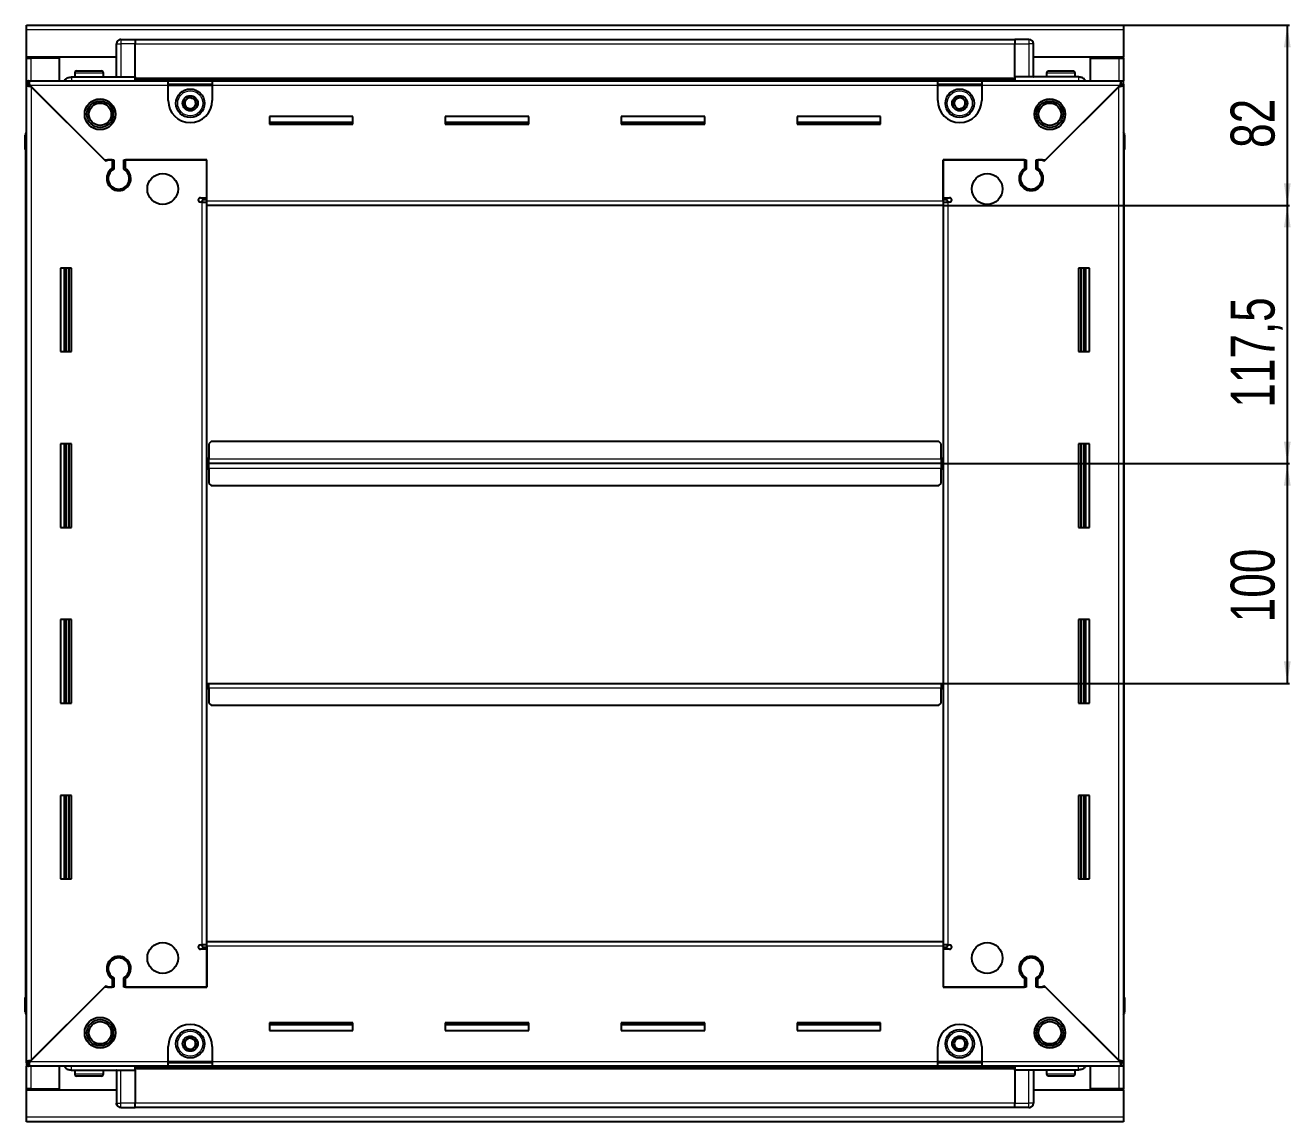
# Model space of a CAD drawing. Header units: millimetres. Extents: x 927 to 3563, y -469 to 1533.
# Drawn here: x 2988 to 3563, y 899 to 1398 of the extents above; entities that cross this region are included whole.
import ezdxf

# ---------------------------------------------------------------- set-up
doc = ezdxf.new("R2010")
doc.units = ezdxf.units.MM
doc.layers.add('FORMAT', color=7, linetype='Continuous')
doc.styles.add('SLDTEXTSTYLE0', font='TXT', dxfattribs={"width": 0.75})
doc.dimstyles.new('SLDDIMSTYLE0', dxfattribs={"dimtxt": 20, "dimasz": 10, "dimexe": 0, "dimexo": 0.0625, "dimgap": 5, "dimtad": 2, "dimdec": 1, "dimrnd": 1e-09, "dimzin": 12, "dimdsep": 46, "dimtxsty": 'SLDTEXTSTYLE0', "dimsah": 1, "dimcen": 0.09, "dimadec": 0, "dimazin": 3, "dimtfac": 1, "dimtofl": 0, "dimtmove": 0, "dimatfit": 3, "dimfxl": 0, "dimfrac": 2, "dimtolj": 1, "dimtzin": 12, "dimarcsym": 0})

# ---------------------------------------------------------------- blocks, each defined once
blk = doc.blocks.new('_D_5')
at = {"layer": 'FORMAT'}
for p, q in [((3487.37, 1397.66), (3562.86, 1397.66)), ((3561.86, 1397.66), (3561.86, 1315.66)), ((3405.37, 1315.66), (3562.86, 1315.66))]:
    blk.add_line(p, q, dxfattribs=at)
for points in [[(3561.86, 1397.66), (3560.32, 1387.66), (3563.39, 1387.66)], [(3561.86, 1315.66), (3563.39, 1325.66), (3560.32, 1325.66)]]:
    blk.add_solid(points, dxfattribs=at)
at = {"layer": 'FORMAT', "insert": (3536.07, 1341.88), "char_height": 20, "attachment_point": 1, "rotation": 90, "style": 'SLDTEXTSTYLE0'}
blk.add_mtext('82', dxfattribs=at)
blk = doc.blocks.new('_D_6')
at = {"layer": 'FORMAT'}
for p, q in [((3405.37, 1315.66), (3562.86, 1315.66)), ((3561.86, 1315.66), (3561.86, 1198.16)), ((3404.37, 1198.16), (3562.86, 1198.16))]:
    blk.add_line(p, q, dxfattribs=at)
for points in [[(3561.86, 1315.66), (3560.32, 1305.66), (3563.39, 1305.66)], [(3561.86, 1198.16), (3563.39, 1208.16), (3560.32, 1208.16)]]:
    blk.add_solid(points, dxfattribs=at)
at = {"layer": 'FORMAT', "insert": (3536.07, 1223.66), "char_height": 20, "attachment_point": 1, "rotation": 90, "style": 'SLDTEXTSTYLE0'}
blk.add_mtext('117,5', dxfattribs=at)
blk = doc.blocks.new('_D_7')
at = {"layer": 'FORMAT'}
for p, q in [((3404.37, 1198.16), (3562.86, 1198.16)), ((3561.86, 1198.16), (3561.86, 1098.16)), ((3404.37, 1098.16), (3562.86, 1098.16))]:
    blk.add_line(p, q, dxfattribs=at)
for points in [[(3561.86, 1198.16), (3560.32, 1188.16), (3563.39, 1188.16)], [(3561.86, 1098.16), (3563.39, 1108.16), (3560.32, 1108.16)]]:
    blk.add_solid(points, dxfattribs=at)
at = {"layer": 'FORMAT', "insert": (3536.07, 1125.99), "char_height": 20, "attachment_point": 1, "rotation": 90, "style": 'SLDTEXTSTYLE0'}
blk.add_mtext('100', dxfattribs=at)

msp = doc.modelspace()

# ---------------------------------------------------------------- linework, layer by layer
at = {"color": 7, "linetype": 'Continuous', "lineweight": 25}
for p, q in [((2988.36, 1397.66), (3487.36, 1397.66)), ((2988.36, 1395.56), (2988.36, 1397.66)), ((2988.36, 1383.16), (2988.36, 1395.56)), ((3487.36, 1397.66), (3487.36, 1395.56)), ((3487.36, 1395.56), (3487.36, 1383.16)), ((3029.36, 1374.16), (3029.36, 1389.16)), ((3030.03, 1390.66), (3030.03, 1390.66)), ((3031.36, 1391.16), (3037.86, 1391.16)), ((3031.36, 1391.16), (3037.86, 1391.16)), ((3037.86, 1391.16), (3037.85, 1391.16)), ((3037.86, 1391.16), (3037.86, 1391.16)), ((3037.86, 1391.16), (3037.86, 1389.16)), ((3437.86, 1391.01), (3037.86, 1391.01)), ((3037.86, 1374.16), (3037.86, 1389.16)), ((3437.86, 1391.16), (3437.86, 1391.16)), ((3444.36, 1391.16), (3437.86, 1391.16)), ((3444.36, 1391.16), (3437.86, 1391.16)), ((3437.86, 1391.16), (3437.86, 1389.16)), ((3437.86, 1374.16), (3437.86, 1389.16)), ((3446.36, 1389.16), (3446.36, 1389.16)), ((3446.36, 1374.16), (3446.36, 1389.16)), ((3029.36, 1383.16), (2988.36, 1383.16)), ((2988.36, 1382.66), (2988.36, 1383.16)), ((2988.36, 1372.41), (2988.36, 1382.66)), ((2988.36, 1382.66), (2990.46, 1382.66)), ((2989.86, 1382.66), (2989.86, 1383.16)), ((3003.36, 1382.66), (2990.46, 1382.66)), ((3003.36, 1372.41), (3003.36, 1382.66)), ((3487.36, 1383.16), (3446.36, 1383.16)), ((3472.36, 1382.66), (3485.26, 1382.66)), ((3472.36, 1372.41), (3472.36, 1382.66)), ((3485.26, 1382.66), (3487.36, 1382.66)), ((3485.86, 1382.66), (3485.86, 1383.16)), ((3487.36, 1382.66), (3487.36, 1383.16)), ((3487.36, 1382.66), (3487.36, 1372.41)), ((3010.36, 1376.06), (3010.36, 1374.16)), ((3011.16, 1376.86), (3022.56, 1376.86)), ((3023.36, 1374.16), (3023.36, 1376.06)), ((3452.36, 1376.06), (3452.36, 1374.16)), ((3453.16, 1376.86), (3464.56, 1376.86)), ((3465.36, 1374.16), (3465.36, 1376.06)), ((2988.36, 1370.91), (2988.36, 1372.41)), ((2988.36, 1372.41), (2989.36, 1372.41)), ((2988.36, 1370.41), (2988.36, 1370.91)), ((2988.36, 1370.91), (2989.36, 1370.91)), ((2988.36, 925.91), (2988.36, 1370.41)), ((2989.86, 1370.41), (2988.36, 1370.41)), ((2989.36, 1370.91), (2989.36, 1372.41)), ((2989.36, 1372.41), (3052.86, 1372.41)), ((2989.96, 1370.31), (3023.86, 1336.41)), ((3024.56, 1335.71), (2990.46, 1369.81)), ((3008.86, 1374.16), (3037.86, 1374.16)), ((3037.78, 1372.41), (3037.86, 1374.13)), ((3037.86, 1374.16), (3037.86, 1373.66)), ((3037.86, 1373.01), (3437.86, 1373.01)), ((3052.86, 1370.31), (3052.86, 1372.41)), ((3052.86, 1372.41), (3072.86, 1372.41)), ((3052.86, 1370.91), (3072.86, 1370.91)), ((3052.86, 1363.41), (3052.86, 1370.31)), ((3072.86, 1372.41), (3402.86, 1372.41)), ((3072.86, 1372.41), (3072.86, 1370.31)), ((3072.86, 1370.31), (3072.86, 1363.41)), ((3402.86, 1370.31), (3402.86, 1372.41)), ((3402.86, 1372.41), (3422.86, 1372.41)), ((3402.86, 1370.91), (3422.86, 1370.91)), ((3402.86, 1363.41), (3402.86, 1370.31)), ((3422.86, 1372.41), (3486.36, 1372.41)), ((3422.86, 1372.41), (3422.86, 1370.31)), ((3422.86, 1370.31), (3422.86, 1363.41)), ((3437.86, 1374.16), (3437.86, 1373.66)), ((3466.86, 1374.16), (3437.86, 1374.16)), ((3437.86, 1374.13), (3437.93, 1372.41)), ((3485.26, 1369.81), (3451.16, 1335.71)), ((3451.86, 1336.41), (3485.76, 1370.31)), ((3485.86, 1370.41), (3487.36, 1370.41)), ((3486.36, 1370.91), (3486.36, 1372.41)), ((3486.36, 1372.41), (3487.36, 1372.41)), ((3486.36, 1370.91), (3487.36, 1370.91)), ((3487.36, 1370.91), (3487.36, 1372.41)), ((3487.36, 1370.91), (3487.36, 1370.41)), ((3487.36, 1370.41), (3487.36, 925.91)), ((3136.86, 1356.16), (3098.86, 1356.16)), ((3098.86, 1356.16), (3098.86, 1352.66)), ((3136.86, 1353.41), (3098.86, 1353.41)), ((3098.86, 1352.66), (3136.86, 1352.66)), ((3136.86, 1352.66), (3136.86, 1356.16)), ((3216.86, 1356.16), (3178.86, 1356.16)), ((3178.86, 1356.16), (3178.86, 1352.66)), ((3216.86, 1353.41), (3178.86, 1353.41)), ((3178.86, 1352.66), (3216.86, 1352.66)), ((3216.86, 1352.66), (3216.86, 1356.16)), ((3296.86, 1356.16), (3258.86, 1356.16)), ((3258.86, 1356.16), (3258.86, 1352.66)), ((3296.86, 1353.41), (3258.86, 1353.41)), ((3258.86, 1352.66), (3296.86, 1352.66)), ((3296.86, 1352.66), (3296.86, 1356.16)), ((3376.86, 1356.16), (3338.86, 1356.16)), ((3338.86, 1356.16), (3338.86, 1352.66)), ((3376.86, 1353.41), (3338.86, 1353.41)), ((3338.86, 1352.66), (3376.86, 1352.66)), ((3376.86, 1352.66), (3376.86, 1356.16)), ((2987.85, 1347.66), (2987.85, 1341.16)), ((2987.86, 1341.16), (2987.86, 1347.66)), ((3487.36, 1348.98), (3487.36, 1348.98)), ((3487.86, 1347.66), (3487.86, 1341.16)), ((3487.86, 1341.16), (3487.86, 1347.66)), ((2987.85, 1341.16), (2987.86, 1341.16)), ((2988.36, 1341.16), (2987.86, 1341.16)), ((2988.01, 1341.16), (2988.01, 955.16)), ((3487.36, 1341.16), (3487.86, 1341.16)), ((3487.71, 955.16), (3487.71, 1341.16)), ((3487.86, 1341.16), (3487.86, 1341.16)), ((3487.86, 1341.16), (3487.86, 1341.16)), ((3023.86, 1336.41), (3028.06, 1336.41)), ((3025.26, 1336.41), (3024.56, 1335.71)), ((3027.36, 1336.41), (3025.26, 1336.41)), ((3027.36, 1336.41), (3027.36, 1332.52)), ((3028.06, 1336.41), (3028.06, 1332.12)), ((3032.66, 1336.41), (3070.36, 1336.41)), ((3032.66, 1332.12), (3032.66, 1336.41)), ((3033.36, 1332.52), (3033.36, 1336.41)), ((3070.36, 1336.41), (3033.36, 1336.41)), ((3070.36, 1317.76), (3070.36, 1336.41)), ((3070.36, 1319.16), (3070.36, 1336.41)), ((3405.36, 1336.41), (3443.06, 1336.41)), ((3405.36, 1317.76), (3405.36, 1336.41)), ((3405.36, 1336.41), (3405.36, 1319.16)), ((3442.36, 1336.41), (3405.36, 1336.41)), ((3442.36, 1336.41), (3442.36, 1332.52)), ((3443.06, 1336.41), (3443.06, 1332.12)), ((3447.66, 1336.41), (3451.86, 1336.41)), ((3447.66, 1332.12), (3447.66, 1336.41)), ((3450.46, 1336.41), (3448.36, 1336.41)), ((3448.36, 1332.52), (3448.36, 1336.41)), ((3451.16, 1335.71), (3450.46, 1336.41)), ((3028.36, 1323.55), (3028.36, 1322.79)), ((3067.51, 1319.16), (3070.36, 1319.16)), ((3070.36, 1318.16), (3068.36, 1318.16)), ((3068.36, 1318.16), (3068.36, 1317.16)), ((3405.36, 1319.16), (3408.21, 1319.16)), ((3407.36, 1318.16), (3405.36, 1318.16)), ((3407.36, 1317.16), (3407.36, 1318.16)), ((3447.36, 1323.55), (3447.36, 1322.79)), ((3068.26, 1317.16), (3067.51, 1317.16)), ((3068.26, 1317.16), (3070.36, 1317.16)), ((3070.36, 1315.66), (3070.36, 1317.76)), ((3405.36, 1315.66), (3070.36, 1315.66)), ((3070.36, 980.66), (3070.36, 1315.66)), ((3405.36, 1317.76), (3405.36, 1315.66)), ((3405.36, 1317.16), (3407.46, 1317.16)), ((3405.36, 1315.66), (3405.36, 980.66)), ((3408.21, 1317.16), (3407.46, 1317.16)), ((3008.86, 1287.16), (3003.86, 1287.16)), ((3003.86, 1287.16), (3003.86, 1249.16)), ((3006.01, 1249.16), (3006.01, 1287.16)), ((3007.8, 1249.16), (3007.8, 1287.16)), ((3007.83, 1249.16), (3007.83, 1287.16)), ((3008.86, 1249.16), (3008.86, 1287.16)), ((3466.86, 1287.16), (3466.86, 1249.16)), ((3471.86, 1287.16), (3466.86, 1287.16)), ((3467.88, 1287.16), (3467.88, 1249.16)), ((3467.91, 1287.16), (3467.91, 1249.16)), ((3469.71, 1287.16), (3469.71, 1249.16)), ((3471.86, 1249.16), (3471.86, 1287.16)), ((3003.86, 1249.16), (3008.86, 1249.16)), ((3466.86, 1249.16), (3471.86, 1249.16)), ((3008.86, 1207.16), (3003.86, 1207.16)), ((3003.86, 1207.16), (3003.86, 1169.16)), ((3006.01, 1169.16), (3006.01, 1207.16)), ((3007.8, 1169.16), (3007.8, 1207.16)), ((3007.83, 1169.16), (3007.83, 1207.16)), ((3008.86, 1169.16), (3008.86, 1207.16)), ((3072.36, 1208.16), (3071.36, 1207.16)), ((3071.36, 1207.16), (3071.36, 1200.26)), ((3403.36, 1208.16), (3072.36, 1208.16)), ((3404.36, 1207.16), (3403.36, 1208.16)), ((3404.36, 1200.26), (3404.36, 1207.16)), ((3466.86, 1207.16), (3466.86, 1169.16)), ((3471.86, 1207.16), (3466.86, 1207.16)), ((3467.88, 1207.16), (3467.88, 1169.16)), ((3467.91, 1207.16), (3467.91, 1169.16)), ((3469.71, 1207.16), (3469.71, 1169.16)), ((3471.86, 1169.16), (3471.86, 1207.16)), ((3071.11, 1198.16), (3070.36, 1198.16)), ((3071.36, 1201.01), (3071.11, 1201.01)), ((3071.11, 1201.01), (3071.11, 1198.16)), ((3071.11, 1198.16), (3071.11, 1195.31)), ((3071.36, 1198.16), (3071.36, 1200.26)), ((3404.36, 1198.16), (3071.36, 1198.16)), ((3071.36, 1196.06), (3071.36, 1198.16)), ((3404.61, 1201.01), (3404.36, 1201.01)), ((3404.36, 1200.26), (3404.36, 1198.16)), ((3404.36, 1198.16), (3404.36, 1196.06)), ((3404.61, 1198.16), (3404.61, 1201.01)), ((3405.36, 1198.16), (3404.61, 1198.16)), ((3404.61, 1195.31), (3404.61, 1198.16)), ((3071.11, 1195.31), (3071.36, 1195.31)), ((3071.36, 1196.06), (3071.36, 1189.16)), ((3404.36, 1189.16), (3404.36, 1196.06)), ((3404.36, 1195.31), (3404.61, 1195.31)), ((3071.36, 1189.16), (3072.36, 1188.16)), ((3072.36, 1188.16), (3403.36, 1188.16)), ((3403.36, 1188.16), (3404.36, 1189.16)), ((3003.86, 1169.16), (3008.86, 1169.16)), ((3466.86, 1169.16), (3471.86, 1169.16)), ((3008.86, 1127.16), (3003.86, 1127.16)), ((3003.86, 1127.16), (3003.86, 1089.16)), ((3006.01, 1089.16), (3006.01, 1127.16)), ((3007.8, 1089.16), (3007.8, 1127.16)), ((3007.83, 1089.16), (3007.83, 1127.16)), ((3008.86, 1089.16), (3008.86, 1127.16)), ((3466.86, 1127.16), (3466.86, 1089.16)), ((3471.86, 1127.16), (3466.86, 1127.16)), ((3467.88, 1127.16), (3467.88, 1089.16)), ((3467.91, 1127.16), (3467.91, 1089.16)), ((3469.71, 1127.16), (3469.71, 1089.16)), ((3471.86, 1089.16), (3471.86, 1127.16)), ((3070.36, 1098.16), (3071.11, 1098.16)), ((3071.11, 1098.16), (3071.11, 1095.31)), ((3071.11, 1095.31), (3071.36, 1095.31)), ((3071.36, 1098.16), (3404.36, 1098.16)), ((3071.36, 1096.06), (3071.36, 1098.16)), ((3071.36, 1096.06), (3071.36, 1089.16)), ((3404.36, 1098.16), (3404.36, 1096.06)), ((3404.36, 1089.16), (3404.36, 1096.06)), ((3404.36, 1095.31), (3404.61, 1095.31)), ((3404.61, 1095.31), (3404.61, 1098.16)), ((3404.61, 1098.16), (3405.36, 1098.16)), ((3003.86, 1089.16), (3008.86, 1089.16)), ((3071.36, 1089.16), (3072.36, 1088.16)), ((3072.36, 1088.16), (3403.36, 1088.16)), ((3403.36, 1088.16), (3404.36, 1089.16)), ((3466.86, 1089.16), (3471.86, 1089.16)), ((3008.86, 1047.16), (3003.86, 1047.16)), ((3003.86, 1047.16), (3003.86, 1009.16)), ((3006.01, 1009.16), (3006.01, 1047.16)), ((3007.8, 1009.16), (3007.8, 1047.16)), ((3007.83, 1009.16), (3007.83, 1047.16)), ((3008.86, 1009.16), (3008.86, 1047.16)), ((3466.86, 1047.16), (3466.86, 1009.16)), ((3471.86, 1047.16), (3466.86, 1047.16)), ((3467.88, 1047.16), (3467.88, 1009.16)), ((3467.91, 1047.16), (3467.91, 1009.16)), ((3469.71, 1047.16), (3469.71, 1009.16)), ((3471.86, 1009.16), (3471.86, 1047.16)), ((3003.86, 1009.16), (3008.86, 1009.16)), ((3466.86, 1009.16), (3471.86, 1009.16)), ((3067.51, 979.16), (3068.26, 979.16)), ((3070.36, 979.16), (3068.26, 979.16)), ((3068.36, 979.16), (3068.36, 978.16)), ((3070.36, 978.56), (3070.36, 980.66)), ((3070.36, 980.66), (3405.36, 980.66)), ((3070.36, 978.56), (3070.36, 959.91)), ((3405.36, 980.66), (3405.36, 978.56)), ((3407.46, 979.16), (3405.36, 979.16)), ((3405.36, 978.56), (3405.36, 959.91)), ((3407.36, 978.16), (3407.36, 979.16)), ((3407.46, 979.16), (3408.21, 979.16)), ((3028.36, 973.53), (3028.36, 972.77)), ((3070.36, 977.16), (3067.51, 977.16)), ((3068.36, 978.16), (3070.36, 978.16)), ((3070.36, 959.91), (3070.36, 977.16)), ((3405.36, 978.16), (3407.36, 978.16)), ((3405.36, 977.16), (3405.36, 959.91)), ((3408.21, 977.16), (3405.36, 977.16)), ((3447.36, 973.53), (3447.36, 972.77)), ((3027.36, 963.8), (3027.36, 959.91)), ((3028.06, 964.2), (3028.06, 959.91)), ((3032.66, 959.91), (3032.66, 964.2)), ((3033.36, 959.91), (3033.36, 963.8)), ((3442.36, 963.8), (3442.36, 959.91)), ((3443.06, 964.2), (3443.06, 959.91)), ((3447.66, 959.91), (3447.66, 964.2)), ((3448.36, 959.91), (3448.36, 963.8)), ((3023.86, 959.91), (2989.96, 926.01)), ((2990.46, 926.51), (3024.56, 960.61)), ((3028.06, 959.91), (3023.86, 959.91)), ((3024.56, 960.61), (3025.26, 959.91)), ((3025.26, 959.91), (3027.36, 959.91)), ((3070.36, 959.91), (3032.66, 959.91)), ((3033.36, 959.91), (3070.36, 959.91)), ((3443.06, 959.91), (3405.36, 959.91)), ((3405.36, 959.91), (3442.36, 959.91)), ((3451.86, 959.91), (3447.66, 959.91)), ((3448.36, 959.91), (3450.46, 959.91)), ((3450.46, 959.91), (3451.16, 960.61)), ((3451.16, 960.61), (3485.26, 926.51)), ((3485.76, 926.01), (3451.86, 959.91)), ((2987.85, 948.66), (2987.85, 955.16)), ((2987.85, 955.16), (2987.86, 955.16)), ((2987.86, 955.16), (2987.86, 955.16)), ((2987.86, 955.16), (2987.86, 948.66)), ((2988.36, 955.16), (2987.86, 955.16)), ((3487.36, 955.16), (3487.86, 955.16)), ((3487.86, 955.16), (3487.86, 955.16)), ((3487.86, 948.66), (3487.86, 955.16)), ((3487.86, 955.16), (3487.86, 948.66)), ((2988.35, 947.34), (2988.35, 947.34)), ((3136.86, 943.66), (3098.86, 943.66)), ((3098.86, 943.66), (3098.86, 940.16)), ((3098.86, 942.91), (3136.86, 942.91)), ((3098.86, 940.16), (3136.86, 940.16)), ((3136.86, 940.16), (3136.86, 943.66)), ((3216.86, 943.66), (3178.86, 943.66)), ((3178.86, 943.66), (3178.86, 940.16)), ((3178.86, 942.91), (3216.86, 942.91)), ((3178.86, 940.16), (3216.86, 940.16)), ((3216.86, 940.16), (3216.86, 943.66)), ((3296.86, 943.66), (3258.86, 943.66)), ((3258.86, 943.66), (3258.86, 940.16)), ((3258.86, 942.91), (3296.86, 942.91)), ((3258.86, 940.16), (3296.86, 940.16)), ((3296.86, 940.16), (3296.86, 943.66)), ((3376.86, 943.66), (3338.86, 943.66)), ((3338.86, 943.66), (3338.86, 940.16)), ((3338.86, 942.91), (3376.86, 942.91)), ((3338.86, 940.16), (3376.86, 940.16)), ((3376.86, 940.16), (3376.86, 943.66)), ((3052.86, 926.01), (3052.86, 932.91)), ((3072.86, 932.91), (3072.86, 926.01)), ((3402.86, 926.01), (3402.86, 932.91)), ((3422.86, 932.91), (3422.86, 926.01)), ((2988.36, 925.41), (2988.36, 925.91)), ((2989.86, 925.91), (2988.36, 925.91)), ((2988.36, 925.41), (2988.36, 923.91)), ((2989.36, 925.41), (2988.36, 925.41)), ((2988.36, 913.66), (2988.36, 923.91)), ((2989.36, 923.91), (2988.36, 923.91)), ((2989.36, 925.41), (2989.36, 923.91)), ((3052.86, 923.91), (2989.36, 923.91)), ((3003.36, 913.66), (3003.36, 923.91)), ((3008.86, 922.16), (3037.86, 922.16)), ((3010.36, 922.16), (3010.36, 920.26)), ((3023.36, 920.26), (3023.36, 922.16)), ((3029.36, 922.16), (3029.36, 907.16)), ((3037.86, 922.19), (3037.78, 923.91)), ((3437.86, 923.31), (3037.86, 923.31)), ((3037.86, 922.16), (3037.86, 922.66)), ((3037.86, 922.16), (3037.86, 907.16)), ((3052.86, 923.91), (3052.86, 926.01)), ((3072.86, 925.41), (3052.86, 925.41)), ((3072.86, 923.91), (3052.86, 923.91)), ((3072.86, 926.01), (3072.86, 923.91)), ((3402.86, 923.91), (3072.86, 923.91)), ((3402.86, 923.91), (3402.86, 926.01)), ((3422.86, 925.41), (3402.86, 925.41)), ((3422.86, 923.91), (3402.86, 923.91)), ((3422.86, 926.01), (3422.86, 923.91)), ((3486.36, 923.91), (3422.86, 923.91)), ((3437.93, 923.91), (3437.86, 922.19)), ((3437.86, 922.16), (3437.86, 922.66)), ((3466.86, 922.16), (3437.86, 922.16)), ((3437.86, 922.16), (3437.86, 907.16)), ((3446.36, 922.16), (3446.36, 907.16)), ((3452.36, 922.16), (3452.36, 920.26)), ((3465.36, 920.26), (3465.36, 922.16)), ((3472.36, 913.66), (3472.36, 923.91)), ((3485.86, 925.91), (3487.36, 925.91)), ((3486.36, 925.41), (3486.36, 923.91)), ((3487.36, 925.41), (3486.36, 925.41)), ((3487.36, 923.91), (3486.36, 923.91)), ((3487.36, 925.91), (3487.36, 925.41)), ((3487.36, 925.41), (3487.36, 923.91)), ((3487.36, 923.91), (3487.36, 913.66)), ((3014.93, 919.46), (3011.16, 919.46)), ((3022.56, 919.46), (3014.93, 919.46)), ((3460.15, 919.46), (3453.16, 919.46)), ((3464.56, 919.46), (3460.15, 919.46)), ((2990.46, 913.66), (2988.36, 913.66)), ((2988.36, 913.16), (2988.36, 913.66)), ((2988.36, 900.76), (2988.36, 913.16)), ((2988.36, 913.16), (3029.36, 913.16)), ((2989.86, 913.16), (2989.86, 913.66)), ((2990.46, 913.66), (3003.36, 913.66)), ((3446.36, 913.16), (3487.36, 913.16)), ((3485.26, 913.66), (3472.36, 913.66)), ((3487.36, 913.66), (3485.26, 913.66)), ((3485.86, 913.16), (3485.86, 913.66)), ((3487.36, 913.16), (3487.36, 913.66)), ((3487.36, 913.16), (3487.36, 900.76)), ((3029.36, 907.16), (3029.36, 907.16)), ((3031.36, 905.16), (3037.86, 905.16)), ((3031.36, 905.16), (3037.86, 905.16)), ((3037.86, 905.16), (3037.86, 907.16)), ((3037.86, 905.31), (3437.86, 905.31)), ((3037.86, 905.16), (3037.86, 905.16)), ((3437.86, 905.16), (3437.86, 907.16)), ((3444.36, 905.16), (3437.86, 905.16)), ((3437.86, 905.16), (3437.86, 905.16)), ((3437.86, 905.16), (3437.86, 905.16)), ((3444.36, 905.16), (3437.86, 905.16)), ((3445.68, 905.66), (3445.68, 905.66)), ((2988.36, 898.66), (2988.36, 900.76)), ((3487.36, 898.66), (2988.36, 898.66)), ((3487.36, 900.76), (3487.36, 898.66))]:
    msp.add_line(p, q, dxfattribs=at)
at = {"color": 8, "linetype": 'Continuous', "lineweight": 18}
for p, q in [((3487.36, 1395.56), (2988.36, 1395.56)), ((3029.36, 1389.16), (3031.36, 1389.16)), ((3031.36, 1391.16), (3031.36, 1389.16)), ((3031.36, 1389.16), (3031.36, 1374.16)), ((3037.86, 1389.16), (3031.36, 1389.16)), ((3437.86, 1389.01), (3037.86, 1389.01)), ((3437.86, 1389.16), (3444.36, 1389.16)), ((3444.36, 1391.16), (3444.36, 1389.16)), ((3444.36, 1389.16), (3444.36, 1374.16)), ((3446.36, 1389.16), (3444.36, 1389.16)), ((2990.46, 1382.66), (2990.46, 1383.16)), ((2990.46, 1372.41), (2990.46, 1382.66)), ((3485.26, 1383.16), (3485.26, 1382.66)), ((3485.26, 1382.66), (3485.26, 1372.41)), ((3010.36, 1376.06), (3023.36, 1376.06)), ((3452.36, 1376.06), (3465.36, 1376.06)), ((3052.86, 1370.31), (2989.96, 1370.31)), ((2990.46, 1369.81), (2990.46, 926.51)), ((3437.86, 1373.66), (3037.86, 1373.66)), ((3437.86, 1372.42), (3037.86, 1372.42)), ((3052.86, 1370.31), (3072.86, 1370.31)), ((3402.86, 1370.31), (3072.86, 1370.31)), ((3402.86, 1370.31), (3422.86, 1370.31)), ((3485.76, 1370.31), (3422.86, 1370.31)), ((3485.26, 926.51), (3485.26, 1369.81)), ((2988.36, 1347.66), (2987.86, 1347.66)), ((3487.36, 1347.66), (3487.86, 1347.66)), ((3068.26, 979.16), (3068.26, 1317.16)), ((3070.36, 1317.76), (3405.36, 1317.76)), ((3407.46, 1317.16), (3407.46, 979.16)), ((3005.36, 1287.16), (3005.36, 1249.16)), ((3006.59, 1287.16), (3006.59, 1249.16)), ((3469.12, 1249.16), (3469.12, 1287.16)), ((3470.36, 1249.16), (3470.36, 1287.16)), ((3005.36, 1207.16), (3005.36, 1169.16)), ((3006.59, 1207.16), (3006.59, 1169.16)), ((3469.12, 1169.16), (3469.12, 1207.16)), ((3470.36, 1169.16), (3470.36, 1207.16)), ((3404.36, 1200.26), (3071.36, 1200.26)), ((3071.36, 1196.06), (3404.36, 1196.06)), ((3005.36, 1127.16), (3005.36, 1089.16)), ((3006.59, 1127.16), (3006.59, 1089.16)), ((3469.12, 1089.16), (3469.12, 1127.16)), ((3470.36, 1089.16), (3470.36, 1127.16)), ((3071.36, 1096.06), (3404.36, 1096.06)), ((3005.36, 1047.16), (3005.36, 1009.16)), ((3006.59, 1047.16), (3006.59, 1009.16)), ((3469.12, 1009.16), (3469.12, 1047.16)), ((3470.36, 1009.16), (3470.36, 1047.16)), ((3405.36, 978.56), (3070.36, 978.56)), ((2988.36, 948.66), (2987.86, 948.66)), ((3487.36, 948.66), (3487.86, 948.66)), ((2989.96, 926.01), (3052.86, 926.01)), ((2990.46, 913.66), (2990.46, 923.91)), ((3031.36, 907.16), (3031.36, 922.16)), ((3037.86, 923.89), (3437.86, 923.89)), ((3037.86, 922.66), (3437.86, 922.66)), ((3072.86, 926.01), (3052.86, 926.01)), ((3072.86, 926.01), (3402.86, 926.01)), ((3422.86, 926.01), (3402.86, 926.01)), ((3422.86, 926.01), (3485.76, 926.01)), ((3444.36, 907.16), (3444.36, 922.16)), ((3485.26, 923.91), (3485.26, 913.66)), ((3014.66, 920.26), (3010.36, 920.26)), ((3023.36, 920.26), (3014.66, 920.26)), ((3460.33, 920.26), (3452.36, 920.26)), ((3465.36, 920.26), (3460.33, 920.26)), ((2990.46, 913.16), (2990.46, 913.66)), ((3485.26, 913.66), (3485.26, 913.16)), ((3029.36, 907.16), (3031.36, 907.16)), ((3037.86, 907.16), (3031.36, 907.16)), ((3031.36, 905.16), (3031.36, 907.16)), ((3037.86, 907.31), (3437.86, 907.31)), ((3437.86, 907.16), (3444.36, 907.16)), ((3446.36, 907.16), (3444.36, 907.16)), ((3444.36, 905.16), (3444.36, 907.16)), ((3487.36, 900.76), (2988.36, 900.76))]:
    msp.add_line(p, q, dxfattribs=at)
at = {"color": 7, "linetype": 'Continuous', "lineweight": 25, "flags": 128}
msp.add_lwpolyline([(3029.5, 906.41), (3029.39, 906.77), (3029.36, 907.16)], dxfattribs=at)
at = {"color": 7, "linetype": 'Continuous', "lineweight": 25}
for centre, radius in [((3021.86, 1357.16), 7), ((3062.86, 1362.16), 6.5), ((3062.86, 1362.16), 3.46), ((3412.86, 1362.16), 6.5), ((3412.86, 1362.16), 3.46), ((3453.86, 1357.16), 7), ((3021.86, 1357.16), 6.02), ((3021.86, 1357.16), 5.1), ((3453.86, 1357.16), 6.03), ((3453.86, 1357.16), 5.1), ((3050.36, 1323.16), 7), ((3425.36, 1323.16), 7), ((3050.36, 973.16), 7), ((3425.36, 973.16), 7), ((3021.86, 939.16), 7), ((3021.86, 939.16), 6.03), ((3021.86, 939.16), 5.1), ((3453.86, 939.16), 7), ((3453.86, 939.16), 6.03), ((3453.86, 939.16), 5.1), ((3062.86, 934.16), 6.5), ((3412.86, 934.16), 6.5), ((3062.86, 934.16), 3.46), ((3412.86, 934.16), 3.46)]:
    msp.add_circle(centre, radius, dxfattribs=at)
at = {"color": 8, "linetype": 'Continuous', "lineweight": 18}
for centre in [(3062.86, 1362.16), (3412.86, 1362.16), (3062.86, 934.16), (3412.86, 934.16)]:
    msp.add_circle(centre, 5.7, dxfattribs=at)
at = {"color": 7, "linetype": 'Continuous', "lineweight": 25}
for centre, radius, start, end in [((3031.36, 1389.16), 2, 90, 180), ((3031.36, 1389.16), 2, 123.94202, 131.40962), ((3031.36, 1389.16), 2, 90, 108.58003), ((3444.36, 1389.16), 2, 0, 90), ((3011.16, 1376.06), 0.8, 90, 180), ((3022.56, 1376.06), 0.8, 0, 90), ((3453.16, 1376.06), 0.8, 90, 180), ((3464.56, 1376.06), 0.8, 0, 90), ((3029.16, 1374.36), 0.2, 270, 0), ((3446.56, 1374.36), 0.2, 180, 270), ((3062.86, 1362.16), 2.5, 74.01559, 134.01559), ((3062.86, 1362.16), 2.5, 14.01559, 74.01559), ((3412.86, 1362.16), 2.5, 100.11158, 160.11158), ((3412.86, 1362.16), 2.5, 40.11158, 100.11158), ((3062.86, 1363.41), 10, 180, 270), ((3062.86, 1362.16), 2.5, 134.01559, 194.01559), ((3062.86, 1362.16), 2.5, 194.01559, 254.01559), ((3062.86, 1362.16), 2.5, 254.01559, 314.01559), ((3062.86, 1363.41), 10, 270, 0), ((3062.86, 1362.16), 2.5, 314.01559, 14.01559), ((3412.86, 1363.41), 10, 180, 270), ((3412.86, 1362.16), 2.5, 160.11158, 220.11158), ((3412.86, 1362.16), 2.5, 220.11158, 280.11158), ((3412.86, 1363.41), 10, 270, 0), ((3412.86, 1362.16), 2.5, 280.11158, 340.11158), ((3412.86, 1362.16), 2.5, 340.11158, 40.11158), ((2989.85, 1347.66), 2, 138.57492, 180), ((2989.86, 1347.66), 2, 138.59038, 180), ((3485.86, 1347.66), 2, 0, 41.39416), ((3030.36, 1327.91), 5.5, 123.05573, 56.94427), ((3030.36, 1327.91), 4.8, 118.63099, 61.36901), ((3445.36, 1327.91), 5.5, 123.05573, 56.94427), ((3445.36, 1327.91), 4.8, 118.63099, 61.36901), ((3067.51, 1318.16), 1, 90, 270), ((3408.21, 1318.16), 1, 270, 90), ((3067.51, 978.16), 1, 90, 270), ((3408.21, 978.16), 1, 270, 90), ((3030.36, 968.41), 5.5, 303.05573, 236.94427), ((3030.36, 968.41), 4.8, 298.63099, 241.36901), ((3445.36, 968.41), 5.5, 303.05573, 236.94427), ((3445.36, 968.41), 4.8, 298.63099, 241.36901), ((2989.85, 948.66), 2, 180, 199.56674), ((2989.86, 948.66), 2, 180, 221.40962), ((2989.85, 948.66), 2, 213.78451, 221.40962), ((3485.86, 948.66), 2, 318.57492, 360), ((3485.86, 948.66), 2, 318.59038, 0), ((3062.86, 932.91), 10, 90, 180), ((3062.86, 932.91), 10, 0, 90), ((3412.86, 932.91), 10, 90, 180), ((3412.86, 932.91), 10, 0, 90), ((3062.86, 934.16), 2.5, 127.47401, 187.47401), ((3062.86, 934.16), 2.5, 187.47401, 247.47401), ((3062.86, 934.16), 2.5, 67.47401, 127.47401), ((3062.86, 934.16), 2.5, 7.47401, 67.47401), ((3062.86, 934.16), 2.5, 307.47401, 7.47401), ((3412.86, 934.16), 2.5, 147.04236, 207.04236), ((3412.86, 934.16), 2.5, 207.04236, 267.04236), ((3412.86, 934.16), 2.5, 87.04236, 147.04236), ((3412.86, 934.16), 2.5, 267.04236, 327.04236), ((3412.86, 934.16), 2.5, 27.04236, 87.04236), ((3412.86, 934.16), 2.5, 327.04236, 27.04236), ((3062.86, 934.16), 2.5, 247.47401, 307.47401), ((3029.16, 921.96), 0.2, 0, 90), ((3446.56, 921.96), 0.2, 90, 180), ((3011.16, 920.26), 0.8, 180, 270), ((3022.56, 920.26), 0.8, 270, 360), ((3453.16, 920.26), 0.8, 180, 270), ((3464.56, 920.26), 0.8, 270, 360), ((3031.36, 907.16), 2, 180, 270), ((3444.36, 907.16), 2, 270, 0), ((3444.36, 907.16), 2, 270, 288.58003), ((3444.36, 907.16), 2, 303.94202, 311.40962)]:
    msp.add_arc(centre, radius, start, end, dxfattribs=at)
for points, knots in [([(2988.36, 1370.41), (2988.38, 1370.36), (2988.43, 1370.27), (2988.83, 1370.14), (2989.38, 1370.01), (2989.96, 1369.9), (2990.33, 1369.83), (2990.46, 1369.81)], [0, 0, 0, 0, 0.2302553, 0.4485219, 0.6667858, 0.8850496, 1, 1, 1, 1]), ([(2989.96, 1370.31), (2989.91, 1370.56), (2989.82, 1371.06), (2989.69, 1371.7), (2989.55, 1372.16), (2989.44, 1372.38), (2989.38, 1372.4), (2989.36, 1372.41)], [0, 0, 0, 0, 0.2302553, 0.4485219, 0.6667858, 0.8850496, 1, 1, 1, 1]), ([(3005.64, 1372.41), (3005.76, 1372.61), (3006.15, 1373.26), (3007.3, 1373.97), (3008.34, 1374.09), (3008.86, 1374.16)], [0, 0, 0, 0, 0.18225, 0.591125, 1, 1, 1, 1]), ([(3037.86, 1374.16), (3037.86, 1374.12), (3037.86, 1374.05), (3037.86, 1373.43), (3037.86, 1372.87), (3037.86, 1372.49), (3037.86, 1372.48)], [0, 0, 0, 0, 0.330266, 0.660532, 0.990799, 1, 1, 1, 1]), ([(3437.86, 1374.16), (3437.86, 1374.12), (3437.86, 1374.05), (3437.86, 1373.43), (3437.86, 1372.87), (3437.86, 1372.49), (3437.86, 1372.48)], [0, 0, 0, 0, 0.330266, 0.660532, 0.990799, 1, 1, 1, 1]), ([(3470.07, 1372.41), (3469.95, 1372.61), (3469.56, 1373.26), (3468.41, 1373.97), (3467.37, 1374.09), (3466.86, 1374.16)], [0, 0, 0, 0, 0.18225, 0.591125, 1, 1, 1, 1]), ([(3485.26, 1369.81), (3485.51, 1369.85), (3486, 1369.94), (3486.64, 1370.08), (3487.11, 1370.21), (3487.33, 1370.32), (3487.35, 1370.39), (3487.36, 1370.41)], [0, 0, 0, 0, 0.2302553, 0.4485219, 0.6667858, 0.8850496, 1, 1, 1, 1]), ([(3486.36, 1372.41), (3486.31, 1372.38), (3486.22, 1372.33), (3486.09, 1371.94), (3485.95, 1371.38), (3485.84, 1370.8), (3485.78, 1370.43), (3485.76, 1370.31)], [0, 0, 0, 0, 0.230255, 0.448522, 0.666786, 0.88505, 1, 1, 1, 1]), ([(3060.08, 1362.95), (3060.45, 1363.31), (3061.14, 1363.98), (3061.83, 1364.65), (3062.16, 1364.96)], [0, 0, 0, 0, 0.534686, 1, 1, 1, 1]), ([(3062.16, 1364.96), (3062.65, 1364.82), (3063.58, 1364.55), (3064.5, 1364.29), (3064.93, 1364.16)], [0, 0, 0, 0, 0.534686, 1, 1, 1, 1]), ([(3064.93, 1364.16), (3064.96, 1364.04), (3065.11, 1363.46), (3065.35, 1362.5), (3065.55, 1361.7), (3065.63, 1361.36)], [0, 0, 0, 0, 0.133125, 0.637099, 1, 1, 1, 1]), ([(3410.01, 1361.65), (3410.06, 1361.77), (3410.26, 1362.33), (3410.6, 1363.27), (3410.88, 1364.04), (3411, 1364.37)], [0, 0, 0, 0, 0.133125, 0.637099, 1, 1, 1, 1]), ([(3411, 1364.37), (3411.5, 1364.46), (3412.45, 1364.63), (3413.4, 1364.79), (3413.84, 1364.87)], [0, 0, 0, 0, 0.534686, 1, 1, 1, 1]), ([(3413.84, 1364.87), (3414.17, 1364.48), (3414.79, 1363.74), (3415.41, 1363.01), (3415.7, 1362.67)], [0, 0, 0, 0, 0.534686, 1, 1, 1, 1]), ([(3060.78, 1360.15), (3060.7, 1360.49), (3060.5, 1361.29), (3060.26, 1362.25), (3060.11, 1362.83), (3060.08, 1362.95)], [0, 0, 0, 0, 0.362901, 0.866875, 1, 1, 1, 1]), ([(3063.55, 1359.36), (3063.06, 1359.5), (3062.13, 1359.77), (3061.21, 1360.03), (3060.78, 1360.15)], [0, 0, 0, 0, 0.534686, 1, 1, 1, 1]), ([(3065.63, 1361.36), (3065.26, 1361.01), (3064.57, 1360.34), (3063.88, 1359.67), (3063.55, 1359.36)], [0, 0, 0, 0, 0.534686, 1, 1, 1, 1]), ([(3411.87, 1359.44), (3411.54, 1359.84), (3410.92, 1360.58), (3410.3, 1361.31), (3410.01, 1361.65)], [0, 0, 0, 0, 0.534686, 1, 1, 1, 1]), ([(3414.72, 1359.95), (3414.21, 1359.86), (3413.26, 1359.69), (3412.31, 1359.52), (3411.87, 1359.44)], [0, 0, 0, 0, 0.534686, 1, 1, 1, 1]), ([(3415.7, 1362.67), (3415.58, 1362.34), (3415.3, 1361.57), (3414.96, 1360.63), (3414.76, 1360.07), (3414.72, 1359.95)], [0, 0, 0, 0, 0.362901, 0.866875, 1, 1, 1, 1]), ([(3060.19, 935.26), (3060.29, 935.34), (3060.76, 935.7), (3061.55, 936.31), (3062.21, 936.81), (3062.48, 937.02)], [0, 0, 0, 0, 0.133125, 0.637099, 1, 1, 1, 1]), ([(3060.56, 932.4), (3060.5, 932.91), (3060.37, 933.87), (3060.25, 934.82), (3060.19, 935.26)], [0, 0, 0, 0, 0.534686, 1, 1, 1, 1]), ([(3063.23, 931.3), (3062.75, 931.49), (3061.86, 931.86), (3060.98, 932.23), (3060.56, 932.4)], [0, 0, 0, 0, 0.534686, 1, 1, 1, 1]), ([(3062.48, 937.02), (3062.96, 936.82), (3063.85, 936.45), (3064.73, 936.09), (3065.15, 935.91)], [0, 0, 0, 0, 0.534686, 1, 1, 1, 1]), ([(3065.52, 933.05), (3065.25, 932.84), (3064.59, 932.34), (3063.8, 931.74), (3063.33, 931.37), (3063.23, 931.3)], [0, 0, 0, 0, 0.3629006, 0.8668753, 1, 1, 1, 1]), ([(3065.15, 935.91), (3065.21, 935.4), (3065.34, 934.45), (3065.46, 933.5), (3065.52, 933.05)], [0, 0, 0, 0, 0.534686, 1, 1, 1, 1]), ([(3409.97, 934.31), (3410.25, 934.74), (3410.78, 935.55), (3411.3, 936.36), (3411.54, 936.73)], [0, 0, 0, 0, 0.534686, 1, 1, 1, 1]), ([(3411.28, 931.74), (3411.05, 932.2), (3410.61, 933.05), (3410.18, 933.91), (3409.97, 934.31)], [0, 0, 0, 0, 0.534686, 1, 1, 1, 1]), ([(3411.54, 936.73), (3411.67, 936.72), (3412.27, 936.69), (3413.26, 936.64), (3414.08, 936.6), (3414.43, 936.58)], [0, 0, 0, 0, 0.133125, 0.637099, 1, 1, 1, 1]), ([(3415.74, 934.01), (3415.46, 933.58), (3414.93, 932.77), (3414.41, 931.96), (3414.17, 931.59)], [0, 0, 0, 0, 0.5346859, 1, 1, 1, 1]), ([(3414.43, 936.58), (3414.66, 936.12), (3415.1, 935.26), (3415.54, 934.41), (3415.74, 934.01)], [0, 0, 0, 0, 0.534686, 1, 1, 1, 1]), ([(3414.17, 931.59), (3413.82, 931.61), (3413, 931.65), (3412.01, 931.7), (3411.41, 931.73), (3411.28, 931.74)], [0, 0, 0, 0, 0.362901, 0.866875, 1, 1, 1, 1]), ([(2990.46, 926.51), (2990.2, 926.46), (2989.71, 926.37), (2989.07, 926.24), (2988.6, 926.11), (2988.38, 926), (2988.36, 925.93), (2988.36, 925.91)], [0, 0, 0, 0, 0.230255, 0.448522, 0.666786, 0.88505, 1, 1, 1, 1]), ([(2989.36, 923.91), (2989.4, 923.94), (2989.49, 923.99), (2989.62, 924.38), (2989.76, 924.94), (2989.87, 925.52), (2989.93, 925.88), (2989.96, 926.01)], [0, 0, 0, 0, 0.230255, 0.448522, 0.666786, 0.88505, 1, 1, 1, 1]), ([(3005.64, 923.91), (3005.76, 923.71), (3006.15, 923.06), (3007.3, 922.35), (3008.34, 922.22), (3008.86, 922.16)], [0, 0, 0, 0, 0.1822499, 0.5911249, 1, 1, 1, 1]), ([(3037.86, 922.16), (3037.86, 922.2), (3037.86, 922.27), (3037.86, 922.89), (3037.86, 923.47), (3037.86, 923.86), (3037.86, 923.89)], [0, 0, 0, 0, 0.324279, 0.648558, 0.972836, 1, 1, 1, 1]), ([(3437.86, 922.16), (3437.86, 922.2), (3437.86, 922.27), (3437.86, 922.89), (3437.86, 923.45), (3437.86, 923.82), (3437.86, 923.83)], [0, 0, 0, 0, 0.330267, 0.660534, 0.990802, 1, 1, 1, 1]), ([(3470.07, 923.91), (3469.95, 923.71), (3469.56, 923.06), (3468.41, 922.35), (3467.37, 922.22), (3466.86, 922.16)], [0, 0, 0, 0, 0.18225, 0.591125, 1, 1, 1, 1]), ([(3487.36, 925.91), (3487.33, 925.95), (3487.28, 926.04), (3486.88, 926.18), (3486.33, 926.31), (3485.75, 926.42), (3485.38, 926.49), (3485.26, 926.51)], [0, 0, 0, 0, 0.230255, 0.448522, 0.666786, 0.88505, 1, 1, 1, 1]), ([(3485.76, 926.01), (3485.8, 925.76), (3485.89, 925.26), (3486.02, 924.62), (3486.16, 924.16), (3486.27, 923.94), (3486.33, 923.92), (3486.36, 923.91)], [0, 0, 0, 0, 0.2302553, 0.4485219, 0.6667858, 0.8850496, 1, 1, 1, 1])]:
    msp.add_open_spline(points, degree=3, knots=knots, dxfattribs=at)
for points in [[(2989.96, 1370.31), (2989.91, 1370.39), (2989.81, 1370.54), (2989.66, 1370.74), (2989.51, 1370.88), (2989.41, 1370.9), (2989.36, 1370.91)], [(2989.86, 1370.41), (2989.86, 1370.36), (2989.88, 1370.26), (2990.02, 1370.11), (2990.22, 1369.96), (2990.38, 1369.86), (2990.46, 1369.81)], [(3485.26, 1369.81), (3485.33, 1369.86), (3485.49, 1369.96), (3485.69, 1370.11), (3485.83, 1370.26), (3485.85, 1370.36), (3485.86, 1370.41)], [(3486.36, 1370.91), (3486.31, 1370.9), (3486.21, 1370.88), (3486.06, 1370.74), (3485.91, 1370.54), (3485.81, 1370.39), (3485.76, 1370.31)], [(2989.36, 925.41), (2989.41, 925.42), (2989.51, 925.44), (2989.66, 925.57), (2989.81, 925.77), (2989.91, 925.93), (2989.96, 926.01)], [(2990.46, 926.51), (2990.38, 926.46), (2990.22, 926.36), (2990.02, 926.21), (2989.88, 926.06), (2989.86, 925.96), (2989.86, 925.91)], [(3485.86, 925.91), (3485.85, 925.96), (3485.83, 926.06), (3485.69, 926.21), (3485.49, 926.36), (3485.33, 926.46), (3485.26, 926.51)], [(3485.76, 926.01), (3485.81, 925.93), (3485.91, 925.77), (3486.06, 925.57), (3486.21, 925.44), (3486.31, 925.42), (3486.36, 925.41)]]:
    msp.add_open_spline(points, degree=3, dxfattribs=at)
at = {"color": 8, "linetype": 'Continuous', "lineweight": 18}
for points, knots in [([(3008.86, 1374.16), (3008.86, 1374.11), (3008.86, 1374.04), (3008.86, 1373.6), (3008.86, 1373.15), (3008.86, 1372.74), (3008.86, 1372.46), (3008.86, 1372.41)], [0, 0, 0, 0, 0.3597529, 0.5534142, 0.7511852, 0.9489563, 1, 1, 1, 1]), ([(3466.86, 1374.16), (3466.86, 1374.11), (3466.86, 1374.04), (3466.86, 1373.6), (3466.86, 1373.15), (3466.86, 1372.74), (3466.86, 1372.46), (3466.86, 1372.41)], [0, 0, 0, 0, 0.359753, 0.553414, 0.751185, 0.948956, 1, 1, 1, 1]), ([(3008.86, 922.16), (3008.86, 922.21), (3008.86, 922.28), (3008.86, 922.71), (3008.86, 923.17), (3008.86, 923.58), (3008.86, 923.85), (3008.86, 923.91)], [0, 0, 0, 0, 0.3597529, 0.5534142, 0.7511852, 0.9489563, 1, 1, 1, 1]), ([(3466.86, 922.16), (3466.86, 922.21), (3466.86, 922.28), (3466.86, 922.71), (3466.86, 923.17), (3466.86, 923.58), (3466.86, 923.85), (3466.86, 923.91)], [0, 0, 0, 0, 0.359753, 0.553414, 0.751185, 0.948956, 1, 1, 1, 1])]:
    msp.add_open_spline(points, degree=3, knots=knots, dxfattribs=at)

# ---------------------------------------------------------------- dimensions: what is measured, and where the dimension line sits
at = {"layer": 'FORMAT'}
for base, p1, p2, picture, middle in [((3561.86, 1315.66), (3487.36, 1397.66), (3405.36, 1315.66), '_D_5', (3561.86, 1356.66)), ((3561.86, 1198.16), (3405.36, 1315.66), (3404.36, 1198.16), '_D_6', (3561.86, 1256.91)), ((3561.86, 1098.16), (3404.36, 1198.16), (3404.36, 1098.16), '_D_7', (3561.86, 1148.16))]:
    dim = msp.add_linear_dim(base=base, p1=p1, p2=p2, angle=90, dimstyle='SLDDIMSTYLE0', dxfattribs=at)
    dim.commit()
    dim.dimension.update_dxf_attribs({"geometry": picture, "text_midpoint": middle, "dimtype": 160})

doc.saveas('drawing.dxf')
